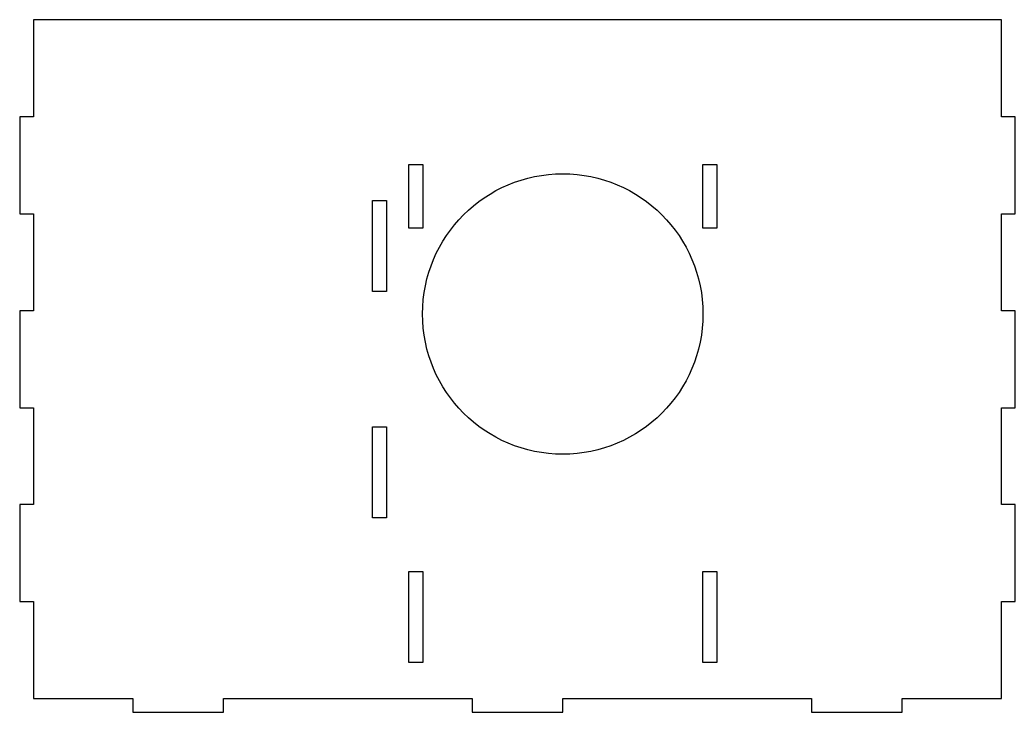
# Model space of a CAD drawing. Header units: millimetres. Extents: x 0 to 220, y 0 to 153.
import ezdxf

# ---------------------------------------------------------------- set-up
doc = ezdxf.new("R2010")
doc.units = ezdxf.units.MM
doc.layers.add('CUT', color=1, linetype='Continuous')

msp = doc.modelspace()

# ---------------------------------------------------------------- linework, layer by layer
at = {"layer": 'CUT'}
for points in [[(217, 67.29), (220, 67.29), (220, 88.71), (217, 88.71), (217, 110.14), (220, 110.14), (220, 131.57), (217, 131.57), (217, 153), (3, 153), (3, 131.57), (0, 131.57), (0, 110.14), (3, 110.14), (3, 88.71), (0, 88.71), (0, 67.29), (3, 67.29), (3, 45.86), (0, 45.86), (0, 24.43), (3, 24.43), (3, 3), (25, 3), (25, 0), (45, 0), (45, 3), (100, 3), (100, 0), (120, 0), (120, 3), (175, 3), (175, 0), (195, 0), (195, 3), (217, 3), (217, 24.43), (220, 24.43), (220, 45.86), (217, 45.86)], [(85.95, 121.05), (89.05, 121.05), (89.05, 106.95), (85.95, 106.95)], [(154.05, 121.05), (154.05, 106.95), (150.95, 106.95), (150.95, 121.05)], [(77.95, 113.05), (81.05, 113.05), (81.05, 92.95), (77.95, 92.95)], [(81.05, 63.05), (81.05, 42.95), (77.95, 42.95), (77.95, 63.05)], [(89.05, 10.95), (85.95, 10.95), (85.95, 31.05), (89.05, 31.05)], [(150.95, 10.95), (150.95, 31.05), (154.05, 31.05), (154.05, 10.95)]]:
    msp.add_lwpolyline(points, close=True, dxfattribs=at)
msp.add_circle((120, 88), 31, dxfattribs=at)

doc.saveas('drawing.dxf')
